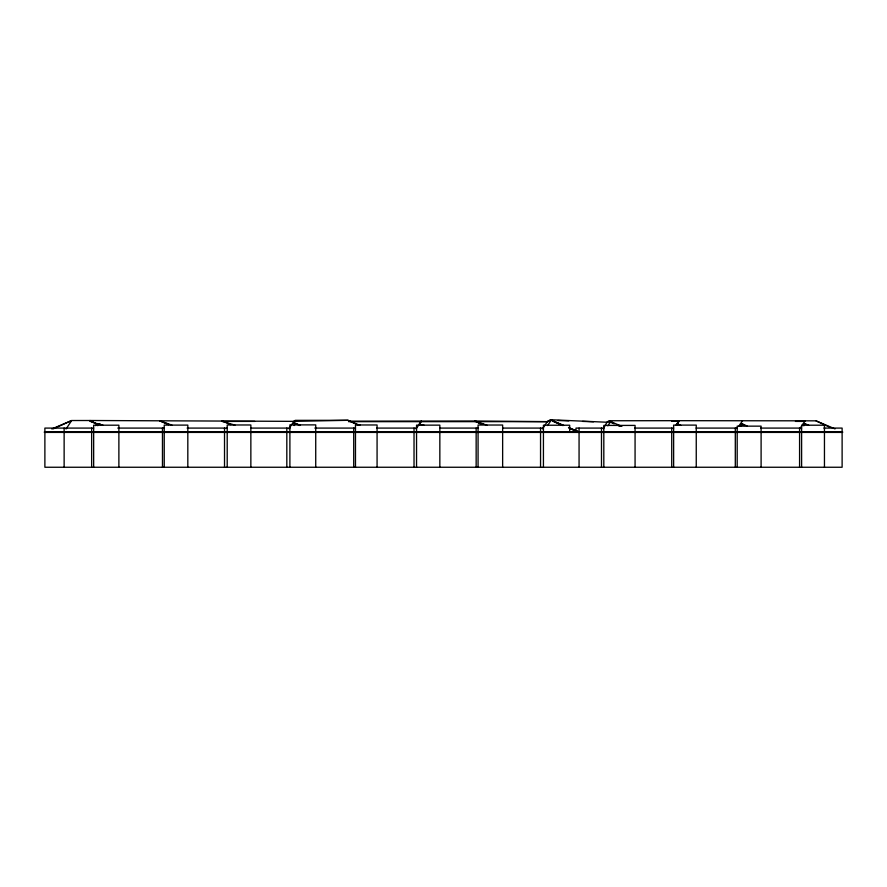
<?xml version="1.0" encoding="UTF-8"?>
<svg xmlns="http://www.w3.org/2000/svg" width="887" height="887" viewBox="0 0 887 887"><rect width="100%" height="100%" fill="white"/><g stroke="black" fill="none" stroke-linecap="round" stroke-linejoin="round"><path stroke-width="1.33" d="M603.337 428.665L607.285 421.746L609.613 420.748L679.287 420.682L815.973 420.837L835.022 428.898M738.749 426.47L742.441 420.771L742.341 421.325M740.944 425.971L742.253 423.919L747.098 425.971M675.894 425.383L678.777 420.893L671.858 421.392M676.925 424.374L679.287 420.682L676.925 424.895L678.444 424.374L680.883 425.405M799.897 428.754L805.119 420.826L804.941 421.414L795.428 421.392M803.81 425.827L805.163 423.731L808.877 425.305M609.047 422.134L609.613 420.748L609.047 421.613L610.633 421.602L621.876 426.337M95.752 425.693L97.171 423.554L102.981 425.161M97.77 425.693L99.189 423.554L101.672 425.128M416.07 428.809L421.236 421.569M421.236 421.059L419.174 424.186L424.152 425.239M542.578 428.831L547.667 421.125L550.905 419.751L607.285 422.256L609.613 421.27M547.623 425.56L551.226 420.094L563.567 425.328M66.081 428.964L71.681 420.527L89.986 420.505L97.171 424.064L99.189 424.064M607.85 425.815L610.633 421.602L614.336 423.676M288.94 428.743L294.207 420.837L295.371 420.349L347.97 420.305L358.426 424.74L360.2 424.74L358.426 425.25L347.97 420.305L294.207 421.358L89.986 420.505L90.152 421.281L99.089 424.551M294.129 425.538L295.593 423.354L300.46 425.416M51.801 428.964L71.681 420.527L53.253 428.864M348.524 421.669L547.667 421.647L550.905 419.751L550.716 420.615L551.226 420.094L563.134 425.56M804.941 421.414L805.119 420.826M348.524 421.148L475.077 421.003L487.151 425.328M222.138 421.425L254.769 421.392M475.199 421.713L475.077 421.003L547.667 421.647M167.687 424.097L159.671 420.693L171.967 425.161M93.656 428.088L44.882 428.088L44.882 467.249L842.118 467.249L842.118 428.088L823.857 428.088M117.771 428.088L164.228 428.088M187.124 428.088L227.205 428.088M250.699 428.088L289.894 428.088M314.841 428.088L355.476 428.088M376.642 428.088L416.546 428.088M440.129 428.088L478.071 428.088M503.173 428.088L543.432 428.088M603.814 428.088L576.007 428.088L576.007 430.783M634.759 428.088L673.632 428.088M696.084 428.088L737.186 428.088M760.658 428.088L801.604 428.088M579.067 431.902L569.676 431.902L569.676 425.228L543.432 425.228L543.432 467.249M44.882 432.412L439.841 432.412M440.129 432.412L502.641 432.412M503.173 432.412L842.118 432.412M478.304 422.899L481.541 424.263L483.459 423.753M222.06 421.325L234.922 425.128M740.445 424.429L742.253 423.919L744.792 425.516M557.779 420.516L568.778 420.904M582.526 421.392L593.525 421.78M616.798 424.718L620.501 426.281M829.788 427.201L815.973 420.837M740.445 423.908L744.082 425.45M610.289 422.145L614.015 423.72M616.509 424.773L620.246 426.348M568.5 427.423L579.599 432.124L569.088 428.188M552.512 421.159L562.713 425.483M475.199 421.203L482.55 424.319M299.418 425.483L295.593 423.354L293.364 423.354L295.371 420.859M222.138 420.915L230.942 424.651M159.793 420.87L168.619 424.629M89.986 421.015L97.171 424.064M569.354 428.299L576.805 431.581M824.455 467.249L824.455 425.206L801.604 425.206L801.604 467.249M799.575 428.088L799.575 467.249M761.101 467.249L761.101 426.148L737.186 426.148L737.186 467.249M735.301 428.088L735.301 467.249M696.251 467.249L696.251 425.106L673.632 425.106L673.632 467.249M671.725 428.088L671.725 467.249M635.07 467.249L635.07 425.416L603.814 425.416L603.814 467.249M601.486 428.088L601.486 467.249M579.067 428.088L579.067 467.249M540.549 428.088L540.549 467.249M502.641 467.249L502.641 425.028L478.071 425.028L478.071 467.249M476.153 428.088L476.153 467.249M439.841 467.249L439.841 425.139L416.546 425.139L416.546 467.249M414.029 428.088L414.029 467.249M377.075 467.249L377.075 424.973L355.476 424.973L355.476 467.249M353.713 428.088L353.713 467.249M315.728 467.249L315.728 424.884L289.894 424.884L289.894 467.249M286.823 428.088L286.823 467.249M250.855 467.249L250.855 424.973L227.205 424.973L227.205 467.249M224.522 428.088L224.522 467.249M187.822 467.249L187.822 425.106L164.228 425.106L164.228 467.249M162.465 428.088L162.465 467.249M118.88 467.249L118.88 425.195L93.656 425.195L93.656 467.249M91.649 428.088L91.649 467.249M64.13 428.088L64.13 467.249M842.65 432.124L44.35 432.124L842.65 432.124M805.163 423.731L803.256 424.241L805.163 423.731"/></g></svg>
